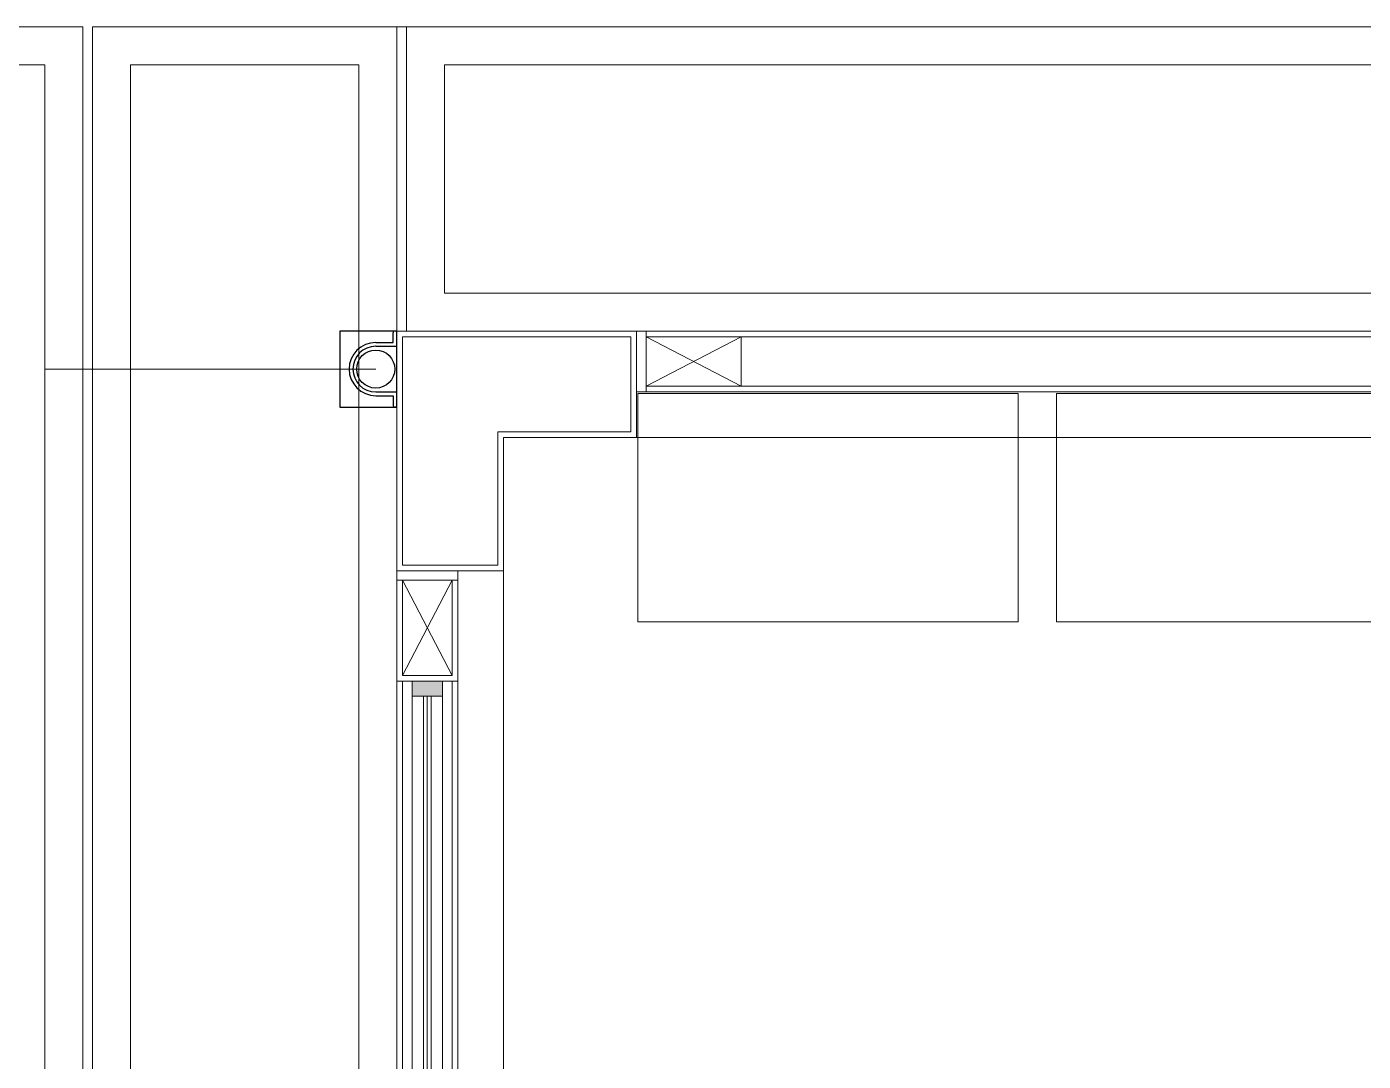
# Model space of a CAD drawing. Header units: metres. Extents: x 349075 to 349285, y 9281902 to 9282050.
# Drawn here: x 349102.787 to 349106.3, y 9281985.285 to 9281988.004 of the extents above; entities that cross this region are included whole.
import ezdxf

# ---------------------------------------------------------------- set-up
doc = ezdxf.new("R2010")
doc.units = ezdxf.units.M
doc.header["$LTSCALE"] = 0.25
for name, color, linetype, lineweight in [('0_VANOS', 30, 'Continuous', 9), ('ARQ-FONDO', 253, 'CONTINUOUS', 9), ('CUNETAS-RED', 5, 'CONTINUOUS', 18)]:
    doc.layers.add(name, color=color, linetype=linetype, lineweight=lineweight)

# ---------------------------------------------------------------- blocks, each defined once
blk = doc.blocks.new('junta vereda 0.8')
at = {"layer": 'ARQ-FONDO'}
blk.add_lwpolyline([(0.0127, 0), (-0.0127, 0), (-0.0127, 0.8), (0.0127, 0.8)], close=True, dxfattribs=at)
blk = doc.blocks.new('verda pg edf 04')
at = {"layer": 'ARQ-FONDO', "elevation": -20.5486}
for points in [[(-10.815, 0.815), (-10.815, -2.185), (-11.615, -2.185), (-11.615, 0.815)], [(-10.7896, 0.815), (-7.7896, 0.815), (-7.7896, 0.015), (-10.7896, 0.015)], [(-10.915, 0.715), (-10.915, -2.085), (-11.515, -2.085), (-11.515, 0.715)], [(-10.6896, 0.715), (-7.8896, 0.715), (-7.8896, 0.115), (-10.6896, 0.115)]]:
    blk.add_lwpolyline(points, close=True, dxfattribs=at)
at = {"layer": 'ARQ-FONDO', "xscale": -1, "rotation": 180}
blk.add_blockref('junta vereda 0.8', (-10.8023, 0.815, -20.5486), dxfattribs=at)
blk = doc.blocks.new('VEREDA EDF 04 PGG')
at = {"layer": 'ARQ-FONDO', "lineweight": 5}
blk.add_blockref('verda pg edf 04', (-1.215, -0.815, 20.5486), dxfattribs=at)
blk = doc.blocks.new('red drenaje')
at = {"layer": 'CUNETAS-RED', "lineweight": 0}
for p, q in [((-48.1, 70.0031), (-48.7, 70.0031)), ((-48.1, 70.0031), (-48.1, 10.193)), ((-48.2, 69.7801), (-48.2, 10.193))]:
    blk.add_line(p, q, dxfattribs=at)
blk.add_lwpolyline([(-48.2, 10.193), (-48.2, 69.9031), (-48.6, 69.9031), (-48.6, 10.193)], close=True, dxfattribs=at)
blk = doc.blocks.new('*U1092')
at = {"linetype": 'Continuous', "lineweight": 0, "true_color": 0xbebebe}
for points in [[(3037.2524, 1360.5431), (3037.2124, 1360.5431), (3037.2124, 1360.4631), (3037.2524, 1360.4631)], [(3041.8024, 1360.5431), (3041.7624, 1360.5431), (3041.7624, 1360.4631), (3041.8024, 1360.4631)]]:
    blk.add_hatch(color=9, dxfattribs=at).paths.add_polyline_path(points)
at = {"layer": '0_VANOS', "linetype": 'Continuous'}
for p, q in [((3037.2524, 1360.5131), (3041.7624, 1360.5131)), ((3037.2524, 1360.5031), (3041.7624, 1360.5031)), ((3037.2524, 1360.4931), (3041.7624, 1360.4931))]:
    blk.add_line(p, q, dxfattribs=at)
for points in [[(3037.2124, 1360.5431), (3037.2124, 1360.4631), (3037.2524, 1360.4631), (3037.2524, 1360.5431)], [(3037.2524, 1360.5431), (3041.7624, 1360.5431), (3041.7624, 1360.4631), (3037.2524, 1360.4631)], [(3041.7624, 1360.5431), (3041.7624, 1360.4631), (3041.8024, 1360.4631), (3041.8024, 1360.5431)]]:
    blk.add_lwpolyline(points, close=True, dxfattribs=at)
blk = doc.blocks.new('columnas bloque talleres')
at = {"layer": 'ARQ-FONDO', "lineweight": 0, "elevation": 0}
blk.add_lwpolyline([(-10.815, -0.615), (-10.815, 0.015), (-10.185, 0.015), (-10.185, -0.265), (-10.535, -0.265), (-10.535, -0.615)], close=True, dxfattribs=at)
at = {"layer": 'ARQ-FONDO', "elevation": 0}
blk.add_lwpolyline([(-10.8, -0.6), (-10.8, 0), (-10.2, 0), (-10.2, -0.25), (-10.55, -0.25), (-10.55, -0.6)], close=True, dxfattribs=at)
blk = doc.blocks.new('montante')
at = {"layer": 'ARQ-FONDO', "lineweight": 30}
for p, q in [((0.0455, 0.07), (0.0455, 0.095)), ((0, 0.07), (0.0455, 0.07)), ((0, 0.06), (0.0555, 0.06)), ((0, -0.06), (0.0555, -0.06)), ((0, -0.07), (0.0455, -0.07)), ((0.0455, -0.07), (0.0455, -0.095))]:
    blk.add_line(p, q, dxfattribs=at)
blk.add_lwpolyline([(-0.0945, 0.1), (-0.0945, -0.1), (0.0555, -0.1), (0.0555, 0.1)], close=True, dxfattribs=at)
blk.add_circle((0, 0), 0.05, dxfattribs=at)
for centre, radius, start, end in [((0.0505, 0.095), 0.005, 0, 180), ((0, 0), 0.07, 90, 270), ((0, 0), 0.06, 90, 270), ((0.0505, -0.095), 0.005, 180, 0)]:
    blk.add_arc(centre, radius, start, end, dxfattribs=at)
blk = doc.blocks.new('bloque pg edf 04')
at = {"layer": 'ARQ-FONDO'}
for p, q in [((-5.655, 35.13, 41.0973), (-10.175, 35.13, 20.5486)), ((-9.925, 35.115, 20.5486), (-10.175, 34.985, 20.5486)), ((-10.175, 35.115, 20.5486), (-9.925, 34.985, 20.5486)), ((-5.905, 35.115, 41.0973), (-9.925, 35.115, 20.5486)), ((-5.655, 34.97, 41.0973), (-10.175, 34.97, 20.5486)), ((-5.905, 34.985, 41.0973), (-9.925, 34.985, 20.5486)), ((-10.685, 34.225, 20.5486), (-10.815, 34.475, 20.5486)), ((-10.685, 34.475, 20.5486), (-10.815, 34.225, 20.5486)), ((-10.83, 29.62, 20.5486), (-10.83, 34.21, 20.5486)), ((-10.815, 34.21, 20.5486), (-10.815, 29.62, -0.6942)), ((-10.685, 34.21, 20.5486), (-10.685, 29.62, -0.6942)), ((-10.67, 34.21, 20.5486), (-10.67, 29.62, 20.5486))]:
    blk.add_line(p, q, dxfattribs=at)
at = {"layer": 'ARQ-FONDO', "ltscale": 0.7}
for points, elevation in [([(-0.63, 34.85), (-0.63, 35.13), (-10.2, 35.13), (-10.2, 34.85)], 2075.3019), ([(-10.55, 34.5), (-10.83, 34.5), (-10.83, 0.73), (-10.55, 0.73)], -684.9178)]:
    blk.add_lwpolyline(points, close=True, dxfattribs=dict(at, elevation=elevation))
at = {"layer": 'ARQ-FONDO', "elevation": 20.5486}
for points in [[(-10.2, 35.13), (-10.175, 35.13), (-10.175, 34.97), (-10.2, 34.97)], [(-10.175, 35.115), (-9.925, 35.115), (-9.925, 34.985), (-10.175, 34.985)], [(-10.83, 34.5), (-10.83, 34.475), (-10.67, 34.475), (-10.67, 34.5)], [(-10.67, 34.475), (-10.67, 34.21), (-10.83, 34.21), (-10.83, 34.475)], [(-10.685, 34.475), (-10.685, 34.225), (-10.815, 34.225), (-10.815, 34.475)]]:
    blk.add_lwpolyline(points, close=True, dxfattribs=at)
at = {"layer": 'ARQ-FONDO', "lineweight": 0}
for points in [[(-10.1968, 34.366), (-9.1968, 34.366), (-9.1968, 34.966), (-10.1968, 34.966)], [(-9.0964, 34.366), (-8.0964, 34.366), (-8.0964, 34.966), (-9.0964, 34.966)]]:
    blk.add_lwpolyline(points, close=True, dxfattribs=at)
blk.add_blockref('montante', (-10.8855, 35.03, 20.5486), dxfattribs=at)
at = {"layer": 'ARQ-FONDO'}
blk.add_blockref('columnas bloque talleres', (-0.015, 35.115, 20.5486), dxfattribs=at)
at = {"layer": 'ARQ-FONDO', "rotation": 270}
blk.add_blockref('*U1092', (-1371.2531, 3071.4224, 20.5486), dxfattribs=at)

msp = doc.modelspace()

# ---------------------------------------------------------------- linework, layer by layer
at = {"layer": 'ARQ-FONDO', "lineweight": 0}
msp.add_line((349103.7042, 9281987.1045), (349102.8347, 9281987.1045), dxfattribs=at)
at = {"layer": 'ARQ-FONDO'}
msp.add_lwpolyline([(349103.7597, 9281987.2045), (349114.5897, 9281987.2045), (349114.5897, 9281952.0745), (349103.7597, 9281952.0745)], close=True, dxfattribs=at)

# ---------------------------------------------------------------- block references
at = {"layer": 'ARQ-FONDO', "lineweight": 5}
for name, p in [('bloque pg edf 04', (349114.5897, 9281952.0745)), ('VEREDA EDF 04 PGG', (349115.7897, 9281988.0045))]:
    msp.add_blockref(name, p, dxfattribs=at)
at = {"layer": 'CUNETAS-RED', "lineweight": 30}
msp.add_blockref('red drenaje', (349151.0347, 9281918.0014), dxfattribs=at)

doc.saveas('drawing.dxf')
